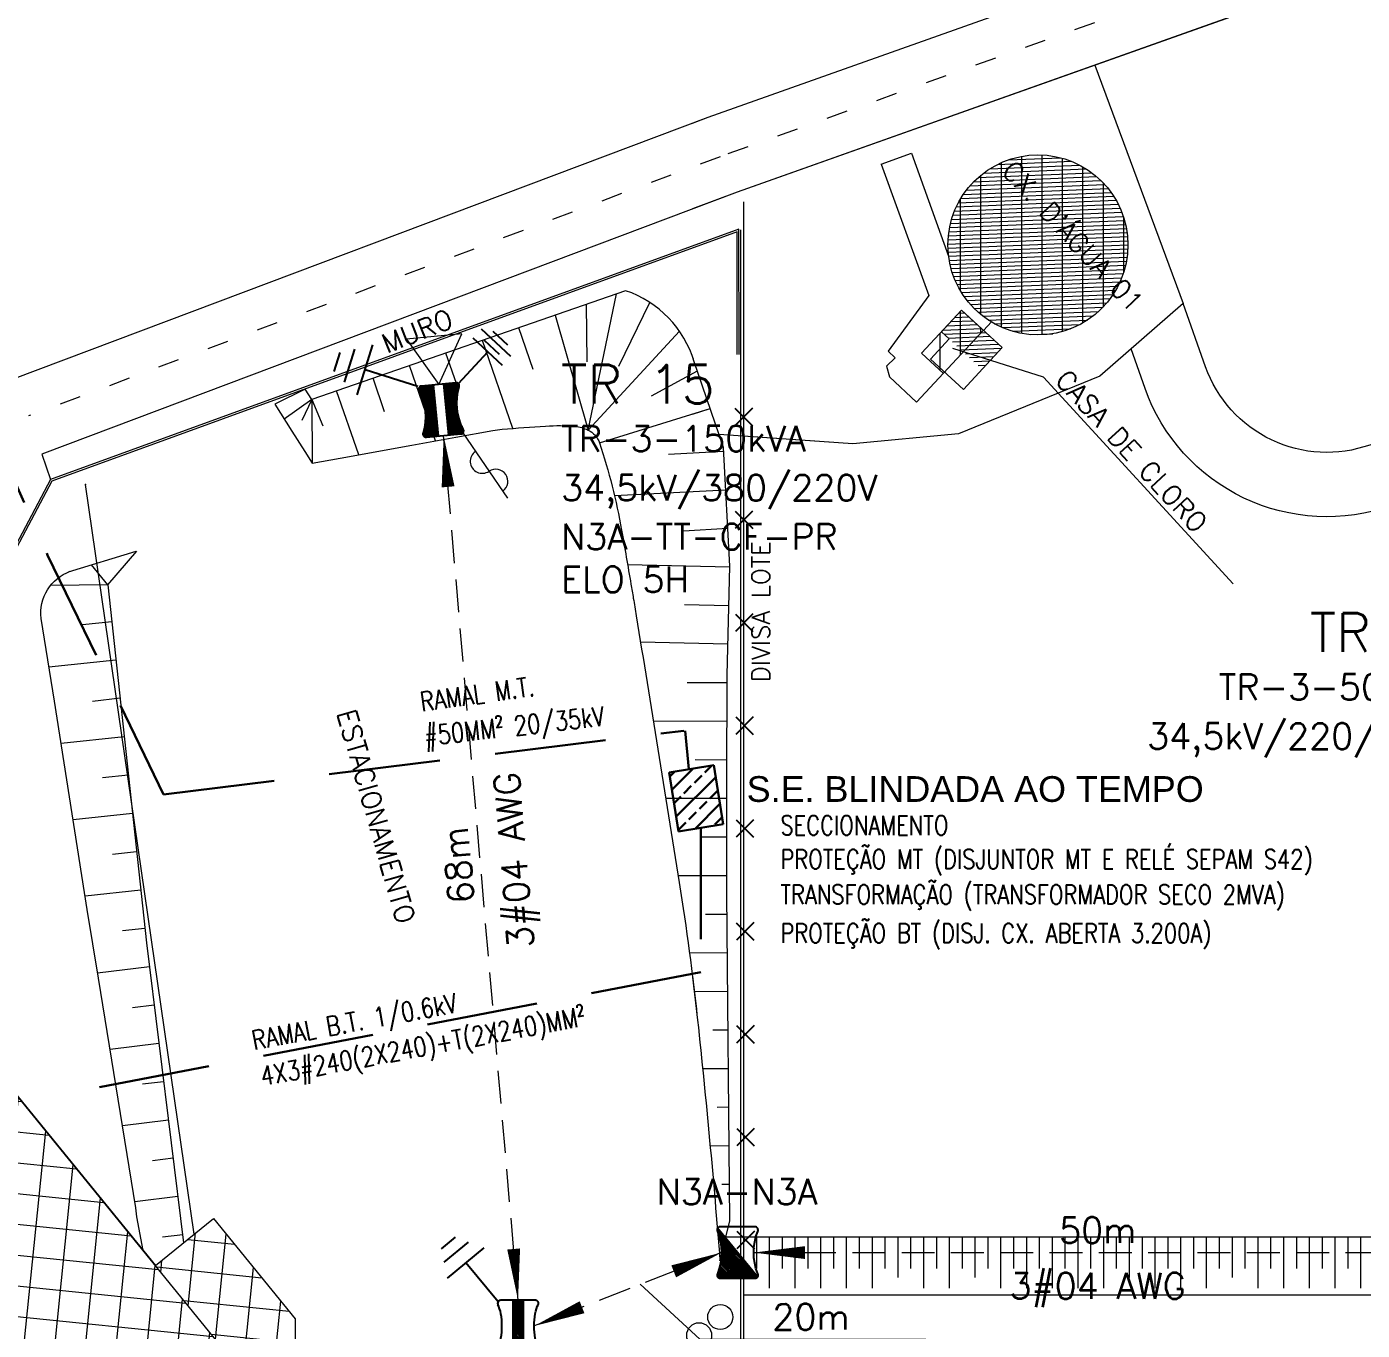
# Model space of a CAD drawing. Header units: millimetres. Extents: x 997 to 4249, y 599 to 1440.
# Drawn here: x 1587.7 to 1740.1, y 1137.9 to 1286.6 of the extents above; entities that cross this region are included whole.
import ezdxf
from ezdxf.enums import TextEntityAlignment as Align

# ---------------------------------------------------------------- set-up
doc = ezdxf.new("R2010")
doc.units = ezdxf.units.MM
for name, pattern in [('ACAD_ISO02W100', [15, 12, -3]), ('ACAD_ISO03W100', [30, 12, -18]), ('DASHED', [19.05, 12.7, -6.35]), ('HIDDEN', [0.375, 0.25, -0.125])]:
    doc.linetypes.add(name, pattern=pattern)
for name, color, linetype in [('AT', 5, 'Continuous'), ('BT', 5, 'Continuous'), ('CABOS', 1, 'Continuous'), ('cercas existentes', 18, 'Continuous'), ('POSTE', 5, 'Continuous'), ('POSTES', 1, 'Continuous'), ('SECUNDARIA', 5, 'Continuous'), ('taludes', 9, 'Continuous')]:
    doc.layers.add(name, color=color, linetype=linetype)
doc.styles.add('1mm', font='romans.shx', dxfattribs={"height": 2})
doc.styles.add('ARIAL-ABA1', font='arial.ttf', dxfattribs={"height": 2})
doc.styles.add('COTAS-ABA2', font='simplex.shx', dxfattribs={"width": 0.8, "height": 1.5})
pattern_1 = [(90, (-523978.217, -10864238.579), (-2.32833333333, 5e-16), [])]
pattern_2 = [(182.380477, (-1095.42794, 1126.75437), (0.01934157, -0.46526482), [])]

# ---------------------------------------------------------------- blocks, each defined once
blk = doc.blocks.new('B500.110')
h = blk.add_hatch()
h.set_pattern_fill('ANSI31', color=5, scale=0.04, angle=180, style=0)
h.set_pattern_definition([(225, (2432.57912, 4968.09246), (0.0898025612, -0.0898025612), [])])
h.paths.add_polyline_path([(4027.03, 1257.63, 0.494682), (4027.34, 1257.87), (4027.34, 1260.57, 0.264266), (4027.22, 1260.77), (4023.45, 1257.66, 0.203777), (4023.64, 1257.63, -0.196225)])
at = {"color": 5}
blk.add_line((4027.22, 1260.77), (4023.45, 1257.66), dxfattribs=at)
at = {"layer": 'POSTE', "color": 5}
blk.add_lwpolyline([(4026.98, 1257.65, 0.568214), (4027.34, 1257.87), (4027.34, 1260.57, 0.568214), (4026.98, 1260.78, -0.189881), (4023.69, 1260.78, 0.568214), (4023.34, 1260.57), (4023.34, 1257.87, 0.568214), (4023.69, 1257.65, -0.189881)], format="xyb", close=True, dxfattribs=at)
blk = doc.blocks.new('B600.105')
at = {"layer": 'POSTE'}
h = blk.add_hatch(dxfattribs=at)
h.set_pattern_fill('ANSI31', color=256, scale=0.04, angle=270, style=0)
h.paths.add_polyline_path([(0.4, 2), (-0.4, 2), (-0.4, -2), (0.4, -2)])
for p, q in [((1.35, 2), (-1.35, 2)), ((-0.4, 2), (-0.4, -2)), ((0.4, 2), (0.4, -2)), ((-1.35, -2), (1.35, -2))]:
    blk.add_line(p, q, dxfattribs=at)
for centre, start, end in [((-1.35, 1.76), 90, 208.4233), ((1.35, 1.76), 331.5767, 90), ((-1.35, -1.76), 151.5767, 270), ((1.35, -1.76), 270, 28.4233)]:
    blk.add_arc(centre, 0.24, start, end, dxfattribs=at)
blk.add_ellipse((-1.93, 0), major_axis=(0, 1.96), ratio=0.347643, start_param=3.712556, end_param=5.712222, dxfattribs=at)
at = {"layer": 'POSTE', "extrusion": (0, 0, -1)}
blk.add_ellipse((1.93, 0), major_axis=(0, 1.96), ratio=0.347643, start_param=3.712556, end_param=5.712222, dxfattribs=at)
blk = doc.blocks.new('B600.120')
h = blk.add_hatch()
h.set_pattern_fill('ANSI31', color=5, scale=0.04, angle=270, style=0)
h.set_pattern_definition([(315, (519.5989, -188.28344), (0.0898025612, 0.0898025612), [])])
h.paths.add_polyline_path([(4296.95, 1310.44, 0.568214), (4296.74, 1310.79), (4295.79, 1310.79), (4295.79, 1306.79), (4296.74, 1306.79, 0.568214), (4296.95, 1307.15, -0.189881)])
h.paths.add_polyline_path([(4294.99, 1310.79), (4294.04, 1310.79, 0.568214), (4293.83, 1310.44, -0.189881), (4293.83, 1307.15, 0.568214), (4294.04, 1306.79), (4294.99, 1306.79)])
at = {"color": 5}
for p, q in [((4294.99, 1306.79), (4294.99, 1310.79)), ((4295.79, 1306.79), (4295.79, 1310.79))]:
    blk.add_line(p, q, dxfattribs=at)
at = {"layer": 'POSTE', "color": 5}
blk.add_lwpolyline([(4296.95, 1310.44, 0.568214), (4296.74, 1310.79), (4294.04, 1310.79, 0.568214), (4293.83, 1310.44, -0.189881), (4293.83, 1307.15, 0.568214), (4294.04, 1306.79), (4296.74, 1306.79, 0.568214), (4296.95, 1307.15, -0.189881)], format="xyb", close=True, dxfattribs=at)
blk = doc.blocks.new('Para-Raios')
at = {"layer": 'BT'}
for p, q in [((-1.19, 2.17), (1.19, 2.18)), ((-2.34, 1.45), (2.34, 1.45)), ((-2.34, 0), (2.34, 0)), ((-1.19, 0.72), (1.19, 0.73)), ((0, -5.04), (0, 0))]:
    blk.add_line(p, q, dxfattribs=at)
blk = doc.blocks.new('ATERRAMENTO')
at = {"layer": 'BT'}
for p, q in [((-5.56, -1.39), (-5.56, 1.3)), ((-4.31, -2.04), (-4.31, 2.04)), ((-6.57, -0.84), (-6.57, 0.71)), ((0, 0), (-4.31, 0))]:
    blk.add_line(p, q, dxfattribs=at)
blk = doc.blocks.new('CE')
at = {"layer": 'cercas existentes'}
for points in [[(-0.68, 0.68), (0.68, -0.68)], [(-0.68, -0.68), (0.68, 0.68)]]:
    blk.add_lwpolyline(points, dxfattribs=at)
blk = doc.blocks.new('gtfoods1')
at = {"layer": 'AT', "linetype": 'DASHED', "lineweight": 30}
h = blk.add_hatch(dxfattribs=at)
h.set_pattern_fill('JIS_STN_2.5', color=1, style=0)
h.set_pattern_definition([(45, (-1924.454, -660.9215), (-1.767767, 1.767767), []), (45, (-1922.689, -660.9215), (-1.767767, 1.767767), [1.2, -0.5])])
h.paths.add_polyline_path([(-263.43, 540.6), (-258.34, 541.42), (-257.26, 534.7), (-262.35, 533.88)])
at = {"layer": 'taludes', "lineweight": 5}
h = blk.add_hatch(dxfattribs=at)
h.set_pattern_fill('ANSI31', color=256, scale=0.5, angle=45, style=0)
h.set_pattern_definition(pattern_1)
h.paths.add_polyline_path([(-211.09, 600.76, 1), (-231.63, 600.76, 1)])
h.paths.add_polyline_path([(-226.34, 608.89), (-209.08, 590.11), (-206.19, 592.76), (-223.45, 611.55)], flags=9)
h = blk.add_hatch(dxfattribs=at)
h.set_pattern_fill('ANSI31', color=256, scale=0.1, angle=137.3805)
h.set_pattern_definition(pattern_2)
h.paths.add_polyline_path([(-211.09, 600.76, 1), (-231.63, 600.76, 1)])
h.paths.add_polyline_path([(-226.34, 608.89), (-209.08, 590.11), (-206.19, 592.76), (-223.45, 611.55)], flags=9)
h = blk.add_hatch(dxfattribs=at)
h.set_pattern_fill('ANSI31', color=256, scale=0.5, angle=45, style=0)
h.set_pattern_definition(pattern_1)
h.paths.add_polyline_path([(-234.65, 588.43), (-232.15, 586.11), (-232.14, 586.12), (-227.58, 591.02), (-230.07, 593.33)])
h = blk.add_hatch(dxfattribs=at)
h.set_pattern_fill('ANSI31', color=256, scale=0.1, angle=137.3805)
h.set_pattern_definition(pattern_2)
h.paths.add_polyline_path([(-225.43, 589.06), (-230.07, 593.33), (-232.35, 590.85), (-227.71, 586.58)])
h = blk.add_hatch(dxfattribs=at)
h.set_pattern_fill('NET', color=256, scale=0.75, angle=-5.834, style=0)
h.set_pattern_definition([(354.166, (-2604.84, -1342.633), (0.355001, 3.474411), []), (84.166, (-2604.84, -1342.633), (-3.474411, 0.355001), [])])
h.paths.add_polyline_path([(-306.16, 464.86), (-372.91, 546.8), (-384.28, 537.54), (-379.65, 531.85), (-403.13, 512.72), (-420.59, 534.16), (-428.72, 527.53), (-489.08, 478.37), (-445.17, 424.46), (-435.71, 432.17), (-453.01, 453.41), (-411.21, 487.46), (-392.94, 465.03), (-376.63, 478.31), (-354.57, 476.91), (-327.63, 443.85), (-327.06, 444.31), (-310.15, 423.55), (-310.84, 422.99), (-311, 423.19), (-312.45, 422.01), (-309.87, 418.84), (-309.25, 407.32), (-316.4, 401.49), (-304.83, 387.29), (-300.57, 390.76), (-306.51, 398.06), (-306.36, 426.64)])
h = blk.add_hatch(dxfattribs=at)
h.set_pattern_fill('NET', color=256, scale=0.75, angle=-5.834, style=0)
h.set_pattern_definition([(354.16599847, (-523978.217, -10864238.579), (0.35500103, 3.474410816), []), (84.16599847, (-523978.217, -10864238.579), (-3.474410816, 0.35500103), [])])
h.paths.add_polyline_path([(-315.42, 489.74), (-322.03, 484.35), (-306.16, 464.86), (-306.09, 478.29)])
at = {"layer": 'AT', "color": 2, "linetype": 'DASHED', "lineweight": 30}
for p, q in [((-342.21, 582.98), (-334.35, 565.39)), ((-334.35, 565.39), (-321.11, 538.09)), ((-321.11, 538.09), (-261.77, 545.36)), ((-261.19, 540.96), (-261.62, 545.36))]:
    blk.add_line(p, q, dxfattribs=at)
at = {"layer": 'AT', "color": 3, "linetype": 'DASHED', "lineweight": 30}
for p, q in [((-259.81, 534.29), (-259.81, 517.83)), ((-259.81, 517.83), (-328.55, 504.67))]:
    blk.add_line(p, q, dxfattribs=at)
at = {"layer": 'AT', "color": 1, "linetype": 'DASHED', "lineweight": 30}
blk.add_lwpolyline([(-263.43, 540.6), (-258.34, 541.42), (-257.26, 534.7), (-262.35, 533.88)], close=True, dxfattribs=at)
at = {"layer": 'taludes', "lineweight": 5}
for p, q in [((-191.01, 629.75), (-255.69, 606.77)), ((-255.69, 606.77), (-335.01, 576.91)), ((-272.68, 579.65), (-269.43, 595.19)), ((-233.81, 594.98, 25.72), (-238.44, 588.66, 25.72)), ((-233.81, 594.98), (-238.44, 588.66)), ((-227.57, 591.01, 25.72), (-230.07, 593.33, 25.72)), ((-227.57, 591.01), (-230.07, 593.33)), ((-278.94, 586.56), (-280.58, 591.32)), ((-227.57, 591.01, 25.72), (-226.67, 591.98, 25.72)), ((-227.57, 591.01), (-226.67, 591.98)), ((-281.26, 579.83), (-284.74, 589.87)), ((-287.42, 584.18), (-288.9, 588.43)), ((-238.44, 588.66, 25.72), (-237.66, 587.87, 25.72)), ((-238.44, 588.66), (-237.66, 587.87)), ((-232.15, 586.11, 25.72), (-234.65, 588.43, 25.72)), ((-290.08, 578.41), (-293.05, 586.99)), ((-237.66, 587.87, 25.72), (-238.62, 586.92, 25.72)), ((-237.66, 587.87), (-238.62, 586.92)), ((-238.62, 586.92, 25.72), (-238.31, 585.73, 25.72)), ((-238.62, 586.92), (-238.31, 585.73)), ((-295.89, 581.73), (-297.21, 585.55)), ((-238.31, 585.73, 25.72), (-235.2, 582.84, 25.72)), ((-238.31, 585.73), (-235.2, 582.84)), ((-235.2, 582.84, 25.72), (-232.14, 586.12, 25.72)), ((-235.2, 582.84), (-232.14, 586.12)), ((-298.84, 576.82), (-301.37, 584.1)), ((-335.01, 576.91), (-334.01, 573.99)), ((-263.5, 576.9), (-257.21, 577.23)), ((-263.5, 576.9), (-257.21, 577.23)), ((-269.67, 572.17), (-256.98, 572.83)), ((-269.67, 572.17), (-256.98, 572.83)), ((-261.8, 568.17), (-256.74, 568.44)), ((-261.8, 568.17), (-256.74, 568.44)), ((-268.18, 564.31), (-256.52, 564.05)), ((-268.18, 564.31), (-256.52, 564.05)), ((-261.7, 559.76), (-256.62, 559.65)), ((-261.7, 559.76), (-256.62, 559.65)), ((-266.7, 555.48), (-256.72, 555.25)), ((-266.7, 555.48), (-256.72, 555.25)), ((-261.38, 550.87), (-256.81, 550.85)), ((-261.38, 550.87), (-256.81, 550.85)), ((-265.26, 546.48), (-256.83, 546.45)), ((-265.26, 546.48), (-256.83, 546.45)), ((-260.47, 542.06), (-256.84, 542.05)), ((-260.47, 542.06), (-256.84, 542.05)), ((-263.84, 537.65), (-256.85, 537.65)), ((-263.84, 537.65), (-256.85, 537.65)), ((-259.88, 533.25), (-256.85, 533.25)), ((-259.88, 533.25), (-256.85, 533.25)), ((-262.43, 528.85), (-256.85, 528.85)), ((-262.43, 528.85), (-256.85, 528.85)), ((-259.29, 524.43), (-256.83, 524.45)), ((-259.29, 524.43), (-256.83, 524.45)), ((-261.12, 520.01), (-256.79, 520.05)), ((-261.12, 520.01), (-256.79, 520.05)), ((-260.56, 515.61), (-256.75, 515.65)), ((-260.56, 515.61), (-256.75, 515.65)), ((-258.46, 511.23), (-256.71, 511.25)), ((-258.46, 511.23), (-256.71, 511.25)), ((-259.61, 506.82), (-256.67, 506.85)), ((-259.61, 506.82), (-256.67, 506.85)), ((-257.94, 502.44), (-256.63, 502.45)), ((-257.94, 502.44), (-256.63, 502.45)), ((-258.76, 498.03), (-256.59, 498.05)), ((-258.76, 498.03), (-256.59, 498.05)), ((-257.43, 493.64), (-256.55, 493.65)), ((-257.43, 493.64), (-256.55, 493.65)), ((-256.96, 487.63), (-95.67, 487.63)), ((-254.95, 487.63, 12.07), (-136.15, 487.63, 12.07)), ((-253.48, 487.63, 12.07), (-253.48, 484.01, 12.07)), ((-253.48, 487.63), (-253.48, 484.01)), ((-252.02, 487.63, 12.07), (-252.02, 481.77, 12.07)), ((-252.02, 487.63), (-252.02, 481.77)), ((-250.55, 487.63, 12.07), (-250.55, 484.01, 12.07)), ((-250.55, 487.63), (-250.55, 484.01)), ((-249.08, 487.63, 12.07), (-249.08, 481.77, 12.07)), ((-249.08, 487.63), (-249.08, 481.77)), ((-247.62, 487.63, 12.07), (-247.62, 484.01, 12.07)), ((-247.62, 487.63), (-247.62, 484.01)), ((-246.15, 487.63, 12.07), (-246.15, 481.77, 12.07)), ((-246.15, 487.63), (-246.15, 481.77)), ((-244.68, 487.63, 12.07), (-244.68, 484.01, 12.07)), ((-244.68, 487.63), (-244.68, 484.01)), ((-243.22, 487.63, 12.07), (-243.22, 481.77, 12.07)), ((-243.22, 487.63), (-243.22, 481.77)), ((-241.75, 487.63, 12.07), (-241.75, 484.01, 12.07)), ((-241.75, 487.63), (-241.75, 484.01)), ((-240.28, 487.63, 12.07), (-240.28, 481.77, 12.07)), ((-240.28, 487.63, 12.07), (-240.28, 484.01, 12.07)), ((-240.28, 487.63), (-240.28, 481.77)), ((-240.28, 487.63), (-240.28, 484.01)), ((-238.82, 487.63, 12.07), (-238.82, 484.01, 12.07)), ((-238.82, 487.63), (-238.82, 484.01)), ((-237.35, 487.63, 12.07), (-237.35, 483.01, 12.07)), ((-237.35, 487.63), (-237.35, 483.01)), ((-235.88, 487.63, 12.07), (-235.88, 484.01, 12.07)), ((-235.88, 487.63), (-235.88, 484.01)), ((-234.42, 487.63, 12.07), (-234.42, 481.77, 12.07)), ((-234.42, 487.63), (-234.42, 481.77)), ((-232.95, 487.63, 12.07), (-232.95, 484.01, 12.07)), ((-232.95, 487.63), (-232.95, 484.01)), ((-231.48, 487.63, 12.07), (-231.48, 481.77, 12.07)), ((-231.48, 487.63, 12.07), (-231.48, 484.01, 12.07)), ((-231.48, 487.63), (-231.48, 481.77)), ((-231.48, 487.63), (-231.48, 484.01)), ((-230.02, 487.63, 12.07), (-230.02, 484.01, 12.07)), ((-230.02, 487.63), (-230.02, 484.01)), ((-228.55, 487.63, 12.07), (-228.55, 483.01, 12.07)), ((-228.55, 487.63), (-228.55, 483.01)), ((-227.08, 487.63, 12.07), (-227.08, 484.01, 12.07)), ((-227.08, 487.63), (-227.08, 484.01)), ((-225.62, 487.63, 12.07), (-225.62, 481.77, 12.07)), ((-225.62, 487.63), (-225.62, 481.77)), ((-224.15, 487.63, 12.07), (-224.15, 484.01, 12.07)), ((-224.15, 487.63), (-224.15, 484.01)), ((-222.68, 487.63, 12.07), (-222.68, 481.77, 12.07)), ((-222.68, 487.63), (-222.68, 481.77)), ((-221.22, 487.63, 12.07), (-221.22, 484.01, 12.07)), ((-221.22, 487.63), (-221.22, 484.01)), ((-219.75, 487.63, 12.07), (-219.75, 481.77, 12.07)), ((-219.75, 487.63), (-219.75, 481.77)), ((-218.28, 487.63, 12.07), (-218.28, 484.01, 12.07)), ((-218.28, 487.63), (-218.28, 484.01)), ((-216.82, 487.63, 12.07), (-216.82, 481.77, 12.07)), ((-216.82, 487.63), (-216.82, 481.77)), ((-215.35, 487.63, 12.07), (-215.35, 484.01, 12.07)), ((-215.35, 487.63), (-215.35, 484.01)), ((-213.88, 487.63, 12.07), (-213.88, 481.77, 12.07)), ((-213.88, 487.63, 12.07), (-213.88, 484.01, 12.07)), ((-213.88, 487.63), (-213.88, 481.77)), ((-213.88, 487.63), (-213.88, 484.01)), ((-212.42, 487.63, 12.07), (-212.42, 484.01, 12.07)), ((-212.42, 487.63), (-212.42, 484.01)), ((-210.95, 487.63, 12.07), (-210.95, 483.01, 12.07)), ((-210.95, 487.63), (-210.95, 483.01)), ((-209.48, 487.63, 12.07), (-209.48, 484.01, 12.07)), ((-209.48, 487.63), (-209.48, 484.01)), ((-208.02, 487.63, 12.07), (-208.02, 481.77, 12.07)), ((-208.02, 487.63), (-208.02, 481.77)), ((-206.55, 487.63, 12.07), (-206.55, 484.01, 12.07)), ((-206.55, 487.63), (-206.55, 484.01)), ((-205.08, 487.63, 12.07), (-205.08, 481.77, 12.07)), ((-205.08, 487.63), (-205.08, 481.77)), ((-203.62, 487.63, 12.07), (-203.62, 484.01, 12.07)), ((-203.62, 487.63), (-203.62, 484.01)), ((-202.15, 487.63, 12.07), (-202.15, 481.77, 12.07)), ((-202.15, 487.63, 12.07), (-202.15, 484.01, 12.07)), ((-202.15, 487.63), (-202.15, 481.77)), ((-202.15, 487.63), (-202.15, 484.01)), ((-200.68, 487.63, 12.07), (-200.68, 484.01, 12.07)), ((-200.68, 487.63), (-200.68, 484.01)), ((-199.22, 487.63, 12.07), (-199.22, 483.01, 12.07)), ((-199.22, 487.63), (-199.22, 483.01)), ((-197.75, 487.63, 12.07), (-197.75, 484.01, 12.07)), ((-197.75, 487.63), (-197.75, 484.01)), ((-196.28, 487.63, 12.07), (-196.28, 481.77, 12.07)), ((-196.28, 487.63), (-196.28, 481.77)), ((-194.82, 487.63, 12.07), (-194.82, 484.01, 12.07)), ((-194.82, 487.63), (-194.82, 484.01)), ((-193.35, 487.63, 12.07), (-193.35, 481.77, 12.07)), ((-193.35, 487.63), (-193.35, 481.77)), ((-191.88, 487.63, 12.07), (-191.88, 484.01, 12.07)), ((-191.88, 487.63), (-191.88, 484.01)), ((-190.42, 487.63, 12.07), (-190.42, 481.77, 12.07)), ((-190.42, 487.63), (-190.42, 481.77)), ((-188.95, 487.63, 12.07), (-188.95, 484.01, 12.07)), ((-188.95, 487.63), (-188.95, 484.01)), ((-187.48, 487.63, 12.07), (-187.48, 481.77, 12.07)), ((-187.48, 487.63), (-187.48, 481.77)), ((-186.02, 487.63, 12.07), (-186.02, 484.01, 12.07)), ((-186.02, 487.63), (-186.02, 484.01)), ((-184.55, 487.63, 12.07), (-184.55, 481.77, 12.07)), ((-184.55, 487.63, 12.07), (-184.55, 484.01, 12.07)), ((-184.55, 487.63), (-184.55, 481.77)), ((-184.55, 487.63), (-184.55, 484.01)), ((-257.64, 484.99), (-257.62, 484.99)), ((-257.64, 484.99), (-257.62, 484.99)), ((-254.95, 481.03, 12.07), (-140.55, 481.03, 12.07)), ((-254.95, 481.03), (-140.55, 481.03))]:
    blk.add_line(p, q, dxfattribs=at)
for points in [[(4.96, 696.3), (-38.29, 681.72), (-119.09, 654.55), (-191.01, 629.75), (-255.69, 606.77), (-335.01, 576.91), (-334.01, 573.99), (-339.03, 564.52)], [(-338.36, 585.45), (-258.99, 615.33), (-193.24, 638.67), (-122.4, 663.16), (-40.64, 690.63), (4.89, 705.99), (4.96, 706.01)], [(-399.93, 561.15), (-338.36, 585.45), (-258.99, 615.33), (-193.24, 638.67), (-122.09, 663.27), (-40.64, 690.63), (4.89, 705.99), (4.96, 706.01)], [(-260.77, 614.66), (-258.99, 615.33), (-193.24, 638.67), (-122.4, 663.16), (-40.64, 690.63), (4.89, 705.99), (4.96, 706.01)], [(-260.77, 614.66), (-258.99, 615.33), (-193.24, 638.67), (-122.09, 663.27), (-40.64, 690.63), (4.89, 705.99), (4.96, 706.01)], [(4.96, 696.3), (-38.29, 681.72), (-119.09, 654.55), (-191.01, 629.75), (-255.69, 606.77), (-260.77, 604.86)], [(4.96, 696.3), (-38.29, 681.72), (-119.09, 654.55), (-191.01, 629.75), (-255.69, 606.77), (-260.77, 604.86)], [(-214.87, 621.27), (-204.8, 594.07)], [(-214.87, 621.27), (-204.8, 594.07)], [(-239.25, 609.96), (-235.8, 611.21)], [(-235.8, 611.21), (-231.55, 599.49)], [(-239.25, 609.96), (-233.81, 594.98)], [(-255.45, 588.28), (-255.47, 602.56), (-334.01, 573.99), (-339.03, 564.52), (-378.32, 550.07), (-396.82, 538.83)], [(-255.67, 588.28), (-255.69, 602.25), (-333.85, 573.81), (-338.88, 564.34), (-378.22, 549.87), (-396.71, 538.64)], [(-276.43, 592.76), (-272.68, 579.65)], [(-272.78, 587.43), (-272.86, 594)], [(-269.17, 586.92), (-265.65, 594.21)], [(-204.8, 594.07), (-214.31, 585.79), (-230.43, 579.22), (-242.47, 578.09), (-257.74, 579.14)], [(-204.8, 594.07), (-214.31, 585.79), (-230.43, 579.22), (-242.47, 578.09), (-254.95, 578.94)], [(-272.68, 579.65), (-262.27, 590.93)], [(-199.08, 562.12), (-220.73, 585.69), (-231.06, 588.93)], [(-265.44, 583.56), (-260.21, 586.38)], [(-260.77, 586.08), (-260.21, 586.38)], [(-304.95, 584.32), (-308.42, 582.59)], [(-304.18, 583.13), (-307.35, 580.89)], [(-304.18, 583.13), (-305.33, 580.73)], [(-304.18, 583.13), (-304.16, 575.86)], [(-304.18, 583.13), (-302.94, 580.11)], [(-271.38, 578.19), (-258.75, 582.1)], [(-260.77, 581.47), (-258.75, 582.1)], [(-317.62, 487.94), (-330, 573.45)], [(-331.94, 563.49), (-324.23, 565.84)], [(-327.47, 562.01), (-324.17, 565.84)], [(-327.47, 562.01), (-329.32, 564.29)], [(-327.47, 562.01), (-334, 561.92)], [(-327.47, 562.01), (-323.06, 521.15), (-318.82, 486.96)], [(-327.02, 557.79), (-330.37, 557.43)], [(-326.55, 553.42), (-334.19, 552.59)], [(-326.07, 549.05), (-329.23, 548.7)], [(-325.6, 544.67), (-332.79, 543.89)], [(-325.13, 540.3), (-328.09, 539.98)], [(-324.66, 535.92), (-331.42, 535.19)], [(-324.18, 531.55), (-326.95, 531.25)], [(-323.71, 527.17), (-330.05, 526.49)], [(-323.24, 522.8), (-325.81, 522.52)], [(-322.72, 518.43), (-328.63, 517.7)], [(-322.18, 514.06), (-324.67, 513.75)], [(-321.64, 509.7), (-327.21, 509)], [(-321.1, 505.33), (-323.53, 505.03)], [(-320.56, 500.96), (-325.79, 500.31)], [(-320.02, 496.6), (-322.39, 496.3)], [(-319.47, 492.23), (-324.37, 491.62)], [(-318.93, 487.86), (-321.25, 487.58)]]:
    blk.add_lwpolyline(points, dxfattribs=at)
at = {"layer": 'taludes', "linetype": 'ACAD_ISO03W100', "lineweight": 5, "ltscale": 0.2}
for points in [[(4.96, 701.16), (-39.59, 686.15), (-120.71, 658.85), (-192.32, 634.18), (-257.63, 610.82), (-336.51, 581.25)], [(4.96, 701.16), (-39.59, 686.15), (-120.71, 658.85), (-192.32, 634.18), (-257.63, 610.82), (-260.77, 609.64)]]:
    blk.add_lwpolyline(points, dxfattribs=at)
at = {"layer": 'taludes', "lineweight": 5, "elevation": 12.07}
for points in [[(-11.74, 636.5), (-21.88, 633.08, -0.000248), (-21.93, 633.06), (-102.54, 605.96), (-174.05, 581.3), (-183.5, 577.94, -0.414214), (-202.23, 586.85), (-204.8, 594.07)], [(-11.74, 628.76), (-19.54, 626.13, -0.000248), (-19.59, 626.11), (-100.18, 599.02), (-171.62, 574.37), (-181.05, 571.03, -0.414214), (-209.14, 584.39), (-210.74, 588.9)]]:
    blk.add_lwpolyline(points, format="xyb", dxfattribs=at)
at = {"layer": 'taludes', "lineweight": 5}
for points, elevation in [([(-239.25, 609.96), (-235.8, 611.21)], 25.72), ([(-235.8, 611.21), (-231.55, 599.49)], 25.72), ([(-239.25, 609.96), (-233.81, 594.98)], 25.72), ([(-255.28, 602.48), (-255.3, 436.11)], 13.33), ([(-230.07, 593.33), (-234.65, 588.43)], 25.72), ([(-232.14, 586.12), (-227.58, 591.02)], 25.72), ([(-354.57, 476.91), (-327.63, 443.84), (-327.06, 444.31), (-310.15, 423.55), (-310.84, 422.99), (-311, 423.19), (-312.45, 422.01), (-309.87, 418.84), (-309.25, 407.32), (-316.4, 401.49), (-304.83, 387.29), (-300.57, 390.76), (-306.51, 398.06), (-306.36, 426.64), (-306.16, 464.86), (-372.91, 546.8)], 24.14), ([(-354.57, 476.91), (-327.63, 443.85), (-327.06, 444.31), (-310.15, 423.55), (-310.84, 422.99), (-311, 423.19), (-312.45, 422.01), (-309.87, 418.84), (-309.25, 407.32), (-316.4, 401.49), (-304.83, 387.29), (-300.57, 390.76), (-306.51, 398.06), (-306.36, 426.64), (-306.16, 464.86), (-372.91, 546.8)], 24.14), ([(-403.13, 512.72), (-391.02, 522.59), (-395.65, 528.27), (-372.91, 546.8), (-322.03, 484.35), (-315.42, 489.74), (-306.09, 478.29), (-306.36, 426.64)], 24.14)]:
    blk.add_lwpolyline(points, dxfattribs=dict(at, elevation=elevation))
at = {"layer": 'taludes', "linetype": 'Continuous', "lineweight": 5, "ltscale": 1.5}
blk.add_lwpolyline([(-254.95, 605.67), (-254.95, 164.3)], dxfattribs=at)
at = {"layer": 'taludes', "lineweight": 5}
for points in [[(-257.64, 484.91), (-256.51, 489.43), (-256.85, 526.75), (-256.85, 539.73), (-256.81, 551.71), (-256.52, 564.14), (-257.23, 577.65), (-260.57, 587.43, 0.241784), (-268.4, 595.54), (-304.18, 583.13), (-304.95, 584.32)], [(-169.33, 582.92), (-174.05, 581.3), (-183.5, 577.94, -0.414214), (-202.23, 586.85), (-204.8, 594.07)], [(-257.64, 484.91), (-256.51, 489.43), (-256.85, 526.75), (-256.85, 539.73), (-256.81, 551.71), (-256.52, 564.14), (-257.23, 577.65), (-260.57, 587.43, 0.013301), (-260.77, 588.06, 0.013301)], [(-308.42, 582.59), (-306.48, 579.52), (-305.01, 577.19), (-304.16, 575.86), (-300.98, 576.44), (-292.77, 577.92), (-287.78, 578.82), (-283.54, 579.59, -0.023341), (-282.48, 579.73, -0.00497), (-277.52, 580.1, -0.039381), (-274.16, 580.06, -0.086988), (-272.68, 579.65, -0.204968), (-271.38, 578.19, -0.037596), (-268.86, 568.22, -0.000316), (-267.79, 562.07, -0.001215), (-267.52, 560.47, -0.001747), (-267.18, 558.46, -0.000116), (-262.29, 528.03, -0.012875), (-260.19, 512.35, -0.00739), (-257.64, 484.91)], [(-323.44, 486.07), (-324.16, 489.93), (-324.26, 490.94), (-328.54, 517.15), (-329.81, 524.96), (-333.56, 548.74), (-335.09, 558.17, -0.340923), (-331.76, 563.55)], [(-260.77, 517.36, -0.004111), (-260.19, 512.35, -0.00739), (-257.64, 484.91)]]:
    blk.add_lwpolyline(points, format="xyb", dxfattribs=at)
at = {"layer": 'taludes', "linetype": 'ACAD_ISO02W100', "lineweight": 5}
blk.add_lwpolyline([(-225.43, 589.06), (-229.84, 584.26), (-233.62, 587.74), (-231.49, 590.06), (-232.35, 590.85), (-230.07, 593.33), (-225.43, 589.06)], dxfattribs=at)
at = {"layer": 'taludes', "lineweight": 5}
for centre, radius in [((-221.36, 600.76, -152.54), 10.27), ((-221.36, 600.76), 10.27), ((-221.36, 600.76), 10.27), ((-257.6, 478.49), 1.43), ((-260.01, 476.42), 1.42)]:
    blk.add_circle(centre, radius, dxfattribs=at)
blk.add_point((-330, 573.45), dxfattribs=at)
at = {"layer": 'taludes', "lineweight": 5, "xscale": 1.466666666666667, "yscale": 1.466666666666667, "zscale": 1.466666666666667}
for p, rotation in [((-254.93, 581.13), 270.1574979840259), ((-254.93, 581.13, -24.14), 270.1574979844091), ((-254.9, 569.4), 270.1574979840259), ((-254.9, 569.4, -24.14), 270.1574979844091), ((-254.87, 557.67), 270.1574979840259), ((-254.87, 557.67, -24.14), 270.1574979844091), ((-254.83, 545.93), 270.1574979840259), ((-254.83, 545.93, -24.14), 270.1574979844091), ((-254.8, 534.2), 270.1574979840259), ((-254.8, 534.2, -24.14), 270.1574979844091), ((-254.77, 522.47), 270.1574979840259), ((-254.77, 522.47, -24.14), 270.1574979844091), ((-254.74, 510.73), 270.0801300712359), ((-254.74, 510.73, -24.14), 270.0801300725398), ((-254.73, 499), 270.0801300712359), ((-254.73, 499, -24.14), 270.0801300725398), ((-254.71, 487.27), 270.0801300712359), ((-254.71, 487.27, -24.14), 270.0801300725398)]:
    blk.add_blockref('CE', p, dxfattribs=dict(at, rotation=rotation))
at = {"layer": 'AT', "color": 2, "linetype": 'DASHED', "lineweight": 5, "style": 'COTAS-ABA2', "width": 0.8}
for s, rotation, p in [('RAMAL M.T.', 7.951, (-291.69, 547.54)), ('#50MM² 20/35kV', 6.4543, (-291.28, 543.63))]:
    blk.add_text(s, height=2.2, rotation=rotation, dxfattribs=at).set_placement(p)
at = {"layer": 'AT', "color": 1, "linetype": 'DASHED', "lineweight": 30, "style": 'ARIAL-ABA1'}
blk.add_text('S.E. BLINDADA AO TEMPO', height=2.9333, dxfattribs=at).set_placement((-254.59, 537.24, 12.07))
at = {"layer": 'AT', "color": 1, "linetype": 'DASHED', "lineweight": 5, "style": 'COTAS-ABA2', "width": 0.8}
for s, p in [('SECCIONAMENTO', (-250.74, 533.46)), ('PROTEÇÃO MT (DISJUNTOR MT E RELÉ SEPAM S42)', (-250.74, 529.61)), ('TRANSFORMAÇÃO (TRANSFORMADOR SECO 2MVA)', (-250.74, 525.58)), ('PROTEÇÃO BT (DISJ. CX. ABERTA 3.200A)', (-250.74, 521.18))]:
    blk.add_text(s, height=2.2, dxfattribs=at).set_placement(p)
at = {"layer": 'AT', "color": 3, "linetype": 'DASHED', "lineweight": 5, "style": 'COTAS-ABA2', "width": 0.8}
for s, p in [('RAMAL B.T. 1/0.6kV', (-310.8, 508.93)), ('4X3#240(2X240)+T(2X240)MM²', (-309.82, 504.85))]:
    blk.add_text(s, height=2.2, rotation=10.5907, dxfattribs=at).set_placement(p)
at = {"layer": 'taludes', "lineweight": 5, "style": '1mm'}
for s, height, rotation, p in [("CX. D'ÁGUA 01", 2.2, 312.567, (-225.63, 609.08)), ("CX. D'ÁGUA 01", 2.2, 312.567, (-225.63, 609.08)), ('MURO', 2.197, 21.852, (-295.65, 588.35)), ('CASA DE CLORO', 2.2, 312.567, (-219.53, 585.23)), ('DIVISA LOTE', 2.0533, 90, (-251.96, 550.87)), ('ESTACIONAMENTO', 2.2, 285.9058, (-301.36, 547.38))]:
    blk.add_text(s, height=height, rotation=rotation, dxfattribs=at).set_placement(p)

msp = doc.modelspace()

# ---------------------------------------------------------------- linework, layer by layer
at = {"color": 5, "lineweight": 5, "elevation": 18.11}
msp.add_lwpolyline([(1657.73, 1143.14), (1664.51, 1136.89), (1690.3, 1136.89)], dxfattribs=at)
at = {"layer": 'AT', "linetype": 'HIDDEN', "lineweight": 5, "ltscale": 15}
for p, q in [((1643.78, 1141.33, 12.07), (1635.29, 1239.93, 12.07)), ((1667, 1146.76, 24.14), (1645.62, 1138.39, 12.07)), ((1670.67, 1146.76, 24.14), (1748.03, 1146.76, 24.14))]:
    msp.add_line(p, q, dxfattribs=at)
at = {"layer": 'BT', "lineweight": 5}
msp.add_line((1637.49, 1240.24, 12.07), (1642.59, 1232.81, 12.07), dxfattribs=at)
for centre, start, end in [((1639.7, 1237, 12.07), 124.0271, 304.2919), ((1641.25, 1234.73, 12.07), 305.0721, 124.2919)]:
    msp.add_arc(centre, 1.37, start, end, dxfattribs=at)
at = {"layer": 'POSTES', "color": 5, "lineweight": 5, "elevation": 12.07}
msp.add_lwpolyline([(1637.36, 1251.55), (1631.04, 1250.94), (1634.73, 1245.77)], close=True, dxfattribs=at)
at = {"layer": 'SECUNDARIA', "lineweight": 5}
for points, elevation in [([(1635.29, 1239.93, 0, 1.47, 0), (1635.8, 1234.09, 1.47, 1.47, 0)], 12.07), ([(1643.78, 1141.33, 0, 1.47, 0), (1643.28, 1147.17, 1.47, 1.47, 0)], 12.07), ([(1667, 1146.76, 0, 1.47, 0), (1661.54, 1144.62, 1.47, 1.47, 0)], 24.14), ([(1670.67, 1146.76, 0, 1.47, 0), (1676.53, 1146.76, 1.47, 1.47, 0)], 24.14), ([(1645.62, 1138.39, 0, 1.47, 0), (1651.08, 1140.53, 1.47, 1.47, 0)], 12.07)]:
    msp.add_lwpolyline(points, format="xyseb", dxfattribs=dict(at, elevation=elevation))

# ---------------------------------------------------------------- block references
at = {"lineweight": 5, "xscale": 1.466666666666667, "yscale": 1.466666666666667, "zscale": 1.466666666666667}
for name, p, rotation in [('B600.120', (-4451.43, -1272.86, 12.07), 5.511025491152638), ('B500.110', (-178.02, 7050.59, 24.14), 270)]:
    msp.add_blockref(name, p, dxfattribs=dict(at, rotation=rotation))
at = {"layer": 'BT', "lineweight": 5}
for name, p, xscale, yscale, zscale, rotation in [('Para-Raios', (1640.33, 1249.47, 12.07), -0.975333333333333, 0.9753333333333335, 0.9753333333333335, 317.0265074247276), ('ATERRAMENTO', (1632.36, 1245.54, 12.07), 1.466666666666667, 1.466666666666667, 1.466666666666667, 342.6550169311366)]:
    msp.add_blockref(name, p, dxfattribs=dict(at, xscale=xscale, yscale=yscale, zscale=zscale, rotation=rotation))
at = {"layer": 'CABOS', "lineweight": 5, "xscale": 1.333333333333333, "yscale": 1.333333333333333, "zscale": 1.333333333333333, "rotation": 309.5995920798177}
msp.add_blockref('ATERRAMENTO', (1641.5, 1141.15, 12.07), dxfattribs=at)
at = {"layer": 'cercas existentes', "color": 1}
msp.add_blockref('gtfoods1', (1924.45, 660.92), dxfattribs=at)
at = {"layer": 'POSTES', "lineweight": 5, "xscale": 1.466666666666667, "yscale": 1.466666666666667, "zscale": 1.466666666666667}
msp.add_blockref('B600.105', (1643.78, 1138.39, 12.07), dxfattribs=at)

# ---------------------------------------------------------------- texts
at = {"layer": 'BT', "lineweight": 5, "style": '1mm'}
for s, height, p in [('TR 15', 4.4, (1648.68, 1243.6, 12.07)), ('TR-3-150kVA', 2.9333, (1648.68, 1238.12, 12.07)), ('34,5kV/380/220V', 2.9333, (1648.68, 1232.52, 12.07)), ('N3A-TT-CF-PR', 2.9333, (1648.68, 1226.93, 12.07)), ('ELO 5H', 2.933, (1648.68, 1222.06, 12.07)), ('N3A-N3A', 2.933, (1659.58, 1152.23, 36.21))]:
    msp.add_text(s, height=height, dxfattribs=at).set_placement(p)
for s, height, p in [('TR 13', 4.4, (1751.63, 1215.27, 12.07)), ('TR-3-500kVA', 2.9333, (1751.63, 1209.79, 12.07)), ('34,5kV/220/127V', 2.9333, (1751.63, 1204.19, 12.07))]:
    msp.add_text(s, height=height, dxfattribs=at).set_placement(p, align=Align.RIGHT)
for s, rotation, p in [('3#04 AWG', 94.9206, (1644.74, 1191.63, -2.11)), ('68m', 95.0258, (1638.41, 1191.08, -2.11))]:
    msp.add_text(s, height=2.933, rotation=rotation, dxfattribs=at).set_placement(p, align=Align.CENTER)
at = {"layer": 'BT', "color": 5, "lineweight": 5, "style": '1mm'}
for s, p in [('50m', (1709.9, 1147.85, 9.97)), ('20m', (1677.19, 1137.97, 16))]:
    msp.add_text(s, height=2.933, rotation=0.1053, dxfattribs=at).set_placement(p, align=Align.CENTER)
msp.add_text('3#04 AWG', height=2.933, dxfattribs=at).set_placement((1709.9, 1141.5, 9.97), align=Align.CENTER)

doc.saveas('drawing.dxf')
